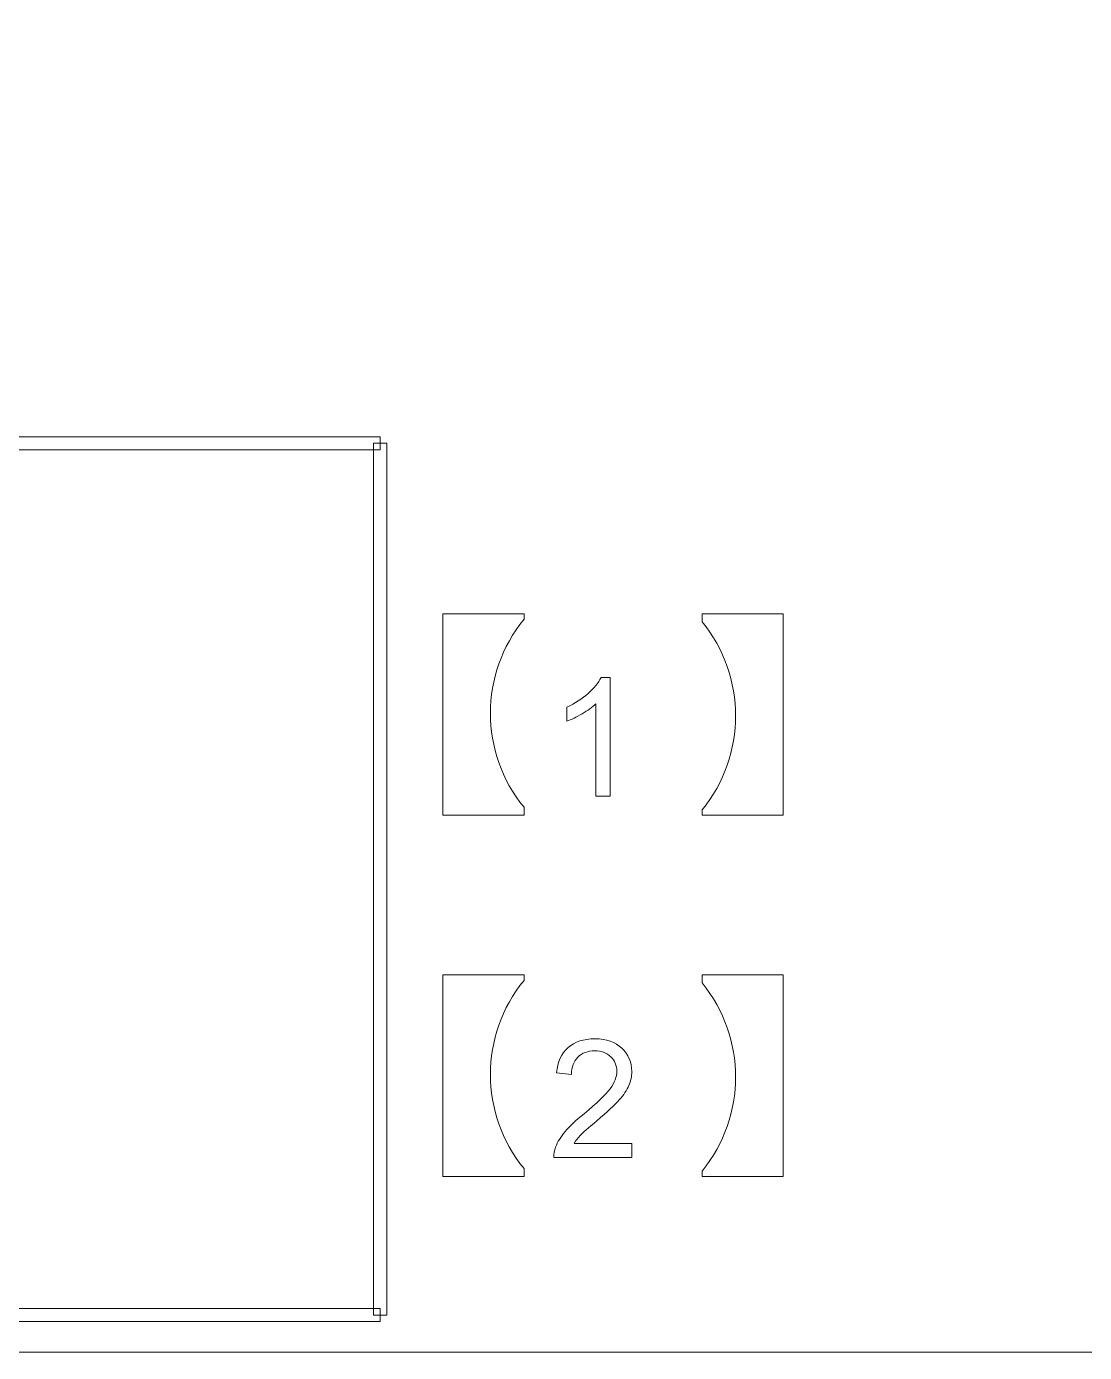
# Model space of a CAD drawing. Header units: millimetres. Extents: x -90 to 99, y -65 to 67.
# Drawn here: x 27.92 to 38.18, y -64.95 to -52.08 of the extents above; entities that cross this region are included whole.
import ezdxf

# ---------------------------------------------------------------- set-up
doc = ezdxf.new("R2010")
doc.units = ezdxf.units.MM
doc.header["$MEASUREMENT"] = 0
for name, color, linetype in [('BG_OUTLINE', 7, 'Continuous'), ('BG_SILKSCREEN_TOP', 7, 'Continuous'), ('PG_SILKSCREEN_TOP', 7, 'Continuous')]:
    doc.layers.add(name, color=color, linetype=linetype)

msp = doc.modelspace()

# ---------------------------------------------------------------- linework, layer by layer
at = {"layer": 'BG_OUTLINE', "color": 3, "lineweight": 9}
msp.add_open_spline([(-71.7269, -61.8795), (-71.7269, -61.8795), (-71.7343, 42.2681), (-71.7343, 42.2681), (-71.7343, 42.2681), (-71.7348, 43.0066), (-71.4419, 43.715), (-70.92, 44.2375), (-70.92, 44.2375), (-70.3982, 44.76), (-69.6866, 45.0538), (-68.9482, 45.0543), (-68.9482, 45.0543), (-68.9482, 45.0543), (75.2046, 45.0543), (75.2046, 45.0543), (75.2046, 45.0543), (76.8319, 45.0552), (78.1763, 43.7805), (78.2661, 42.1556), (78.2661, 42.1556), (78.2661, 42.1556), (78.2661, 31.2814), (78.2661, 31.2814), (78.2661, 31.2814), (78.2661, 31.2814), (72.2646, 31.2814), (72.2646, 31.2814), (72.2646, 31.2814), (72.2646, 31.2814), (72.2646, 26.9814), (72.2646, 26.9814), (72.2646, 26.9814), (72.2646, 26.9814), (78.2661, 26.9814), (78.2661, 26.9814), (78.2661, 26.9814), (78.2661, 26.9814), (78.2661, 18.6553), (78.2661, 18.6553), (78.2661, 18.6553), (78.2661, 18.6553), (72.2496, 18.6553), (72.2496, 18.6553), (72.2496, 18.6553), (72.2496, 18.6553), (72.2496, 14.3553), (72.2496, 14.3553), (72.2496, 14.3553), (72.2496, 14.3553), (78.2661, 14.3553), (78.2661, 14.3553), (78.2661, 14.3553), (78.2661, 14.3553), (78.2661, 9.255), (78.2661, 9.255), (78.2661, 9.255), (78.2661, 9.255), (72.2648, 9.255), (72.2648, 9.255), (72.2648, 9.255), (72.2648, 9.255), (72.2648, 4.955), (72.2648, 4.955), (72.2648, 4.955), (72.2648, 4.955), (78.2661, 4.955), (78.2661, 4.955), (78.2661, 4.955), (78.2661, 4.955), (78.2661, -3.3762), (78.2661, -3.3762), (78.2661, -3.3762), (78.2661, -3.3762), (72.2445, -3.3762), (72.2445, -3.3762), (72.2445, -3.3762), (72.2445, -3.3762), (72.2445, -7.6762), (72.2445, -7.6762), (72.2445, -7.6762), (72.2445, -7.6762), (78.2661, -7.6762), (78.2661, -7.6762), (78.2661, -7.6762), (78.2661, -7.6762), (78.2661, -12.7615), (78.2661, -12.7615), (78.2661, -12.7615), (78.2661, -12.7615), (72.2651, -12.7615), (72.2651, -12.7615), (72.2651, -12.7615), (72.2651, -12.7615), (72.2651, -17.0615), (72.2651, -17.0615), (72.2651, -17.0615), (72.2651, -17.0615), (78.2661, -17.0615), (78.2661, -17.0615), (78.2661, -17.0615), (78.2661, -17.0615), (78.2661, -25.4097), (78.2661, -25.4097), (78.2661, -25.4097), (78.2661, -25.4097), (72.2656, -25.4097), (72.2656, -25.4097), (72.2656, -25.4097), (72.2656, -25.4097), (72.2656, -29.7097), (72.2656, -29.7097), (72.2656, -29.7097), (72.2656, -29.7097), (78.2661, -29.7097), (78.2661, -29.7097), (78.2661, -29.7097), (78.2661, -29.7097), (78.2661, -34.793), (78.2661, -34.793), (78.2661, -34.793), (78.2661, -34.793), (72.2679, -34.793), (72.2679, -34.793), (72.2679, -34.793), (72.2679, -34.793), (72.2679, -39.0929), (72.2679, -39.0929), (72.2679, -39.0929), (72.2679, -39.0929), (78.2661, -39.0929), (78.2661, -39.0929), (78.2661, -39.0929), (78.2661, -39.0929), (78.2661, -47.4269), (78.2661, -47.4269), (78.2661, -47.4269), (78.2661, -47.4269), (72.2679, -47.4269), (72.2679, -47.4269), (72.2679, -47.4269), (72.2679, -47.4269), (72.2679, -51.7269), (72.2679, -51.7269), (72.2679, -51.7269), (72.2679, -51.7269), (78.2661, -51.7269), (78.2661, -51.7269), (78.2661, -51.7269), (78.2661, -51.7269), (78.2661, -51.8138), (78.2661, -51.8138), (78.2661, -51.8138), (78.2661, -51.8138), (78.2656, -61.8468), (78.2656, -61.8468), (78.2656, -61.8468), (78.2661, -62.6669), (77.9407, -63.4536), (77.3612, -64.0339), (77.3612, -64.0339), (76.7817, -64.6142), (75.9915, -64.9405), (75.1713, -64.941), (75.1713, -64.941), (75.1713, -64.941), (-68.6609, -64.9456), (-68.6609, -64.9456), (-68.6609, -64.9456), (-69.4735, -64.9461), (-70.2531, -64.6237), (-70.8281, -64.0495), (-70.8281, -64.0495), (-71.4031, -63.4752), (-71.7264, -62.6922), (-71.7269, -61.8795)], degree=3, knots=[0, 0, 0, 0, 0.0227273, 0.0227273, 0.0227273, 0.0227273, 0.0454545, 0.0454545, 0.0454545, 0.0454545, 0.0681818, 0.0681818, 0.0681818, 0.0681818, 0.0909091, 0.0909091, 0.0909091, 0.0909091, 0.1136364, 0.1136364, 0.1136364, 0.1136364, 0.1363636, 0.1363636, 0.1363636, 0.1363636, 0.1590909, 0.1590909, 0.1590909, 0.1590909, 0.1818182, 0.1818182, 0.1818182, 0.1818182, 0.2045455, 0.2045455, 0.2045455, 0.2045455, 0.2272727, 0.2272727, 0.2272727, 0.2272727, 0.25, 0.25, 0.25, 0.25, 0.2727273, 0.2727273, 0.2727273, 0.2727273, 0.2954545, 0.2954545, 0.2954545, 0.2954545, 0.3181818, 0.3181818, 0.3181818, 0.3181818, 0.3409091, 0.3409091, 0.3409091, 0.3409091, 0.3636364, 0.3636364, 0.3636364, 0.3636364, 0.3863636, 0.3863636, 0.3863636, 0.3863636, 0.4090909, 0.4090909, 0.4090909, 0.4090909, 0.4318182, 0.4318182, 0.4318182, 0.4318182, 0.4545455, 0.4545455, 0.4545455, 0.4545455, 0.4772727, 0.4772727, 0.4772727, 0.4772727, 0.5, 0.5, 0.5, 0.5, 0.5227273, 0.5227273, 0.5227273, 0.5227273, 0.5454545, 0.5454545, 0.5454545, 0.5454545, 0.5681818, 0.5681818, 0.5681818, 0.5681818, 0.5909091, 0.5909091, 0.5909091, 0.5909091, 0.6136364, 0.6136364, 0.6136364, 0.6136364, 0.6363636, 0.6363636, 0.6363636, 0.6363636, 0.6590909, 0.6590909, 0.6590909, 0.6590909, 0.6818182, 0.6818182, 0.6818182, 0.6818182, 0.7045455, 0.7045455, 0.7045455, 0.7045455, 0.7272727, 0.7272727, 0.7272727, 0.7272727, 0.75, 0.75, 0.75, 0.75, 0.7727273, 0.7727273, 0.7727273, 0.7727273, 0.7954545, 0.7954545, 0.7954545, 0.7954545, 0.8181818, 0.8181818, 0.8181818, 0.8181818, 0.8409091, 0.8409091, 0.8409091, 0.8409091, 0.8636364, 0.8636364, 0.8636364, 0.8636364, 0.8863636, 0.8863636, 0.8863636, 0.8863636, 0.9090909, 0.9090909, 0.9090909, 0.9090909, 0.9318182, 0.9318182, 0.9318182, 0.9318182, 0.9545455, 0.9545455, 0.9545455, 0.9545455, 0.9772727, 0.9772727, 0.9772727, 0.9772727, 1, 1, 1, 1], dxfattribs=at)
at = {"layer": 'BG_SILKSCREEN_TOP', "color": 2, "lineweight": 9}
for points, knots in [([(32.7455, -57.7777), (32.7455, -57.7777), (32.7455, -57.8298), (32.7455, -57.8298), (32.7455, -57.8298), (32.3113, -58.3616), (32.3109, -59.1246), (32.7455, -59.656), (32.7455, -59.656), (32.7455, -59.656), (32.7455, -59.7335), (32.7455, -59.7335), (32.7455, -59.7335), (32.7455, -59.7335), (31.9581, -59.7335), (31.9581, -59.7335), (31.9581, -59.7335), (31.9581, -59.7335), (31.9581, -57.7777), (31.9581, -57.7777), (31.9581, -57.7777), (31.9581, -57.7777), (32.7455, -57.7777), (32.7455, -57.7777)], [0, 0, 0, 0, 0.1666667, 0.1666667, 0.1666667, 0.1666667, 0.3333333, 0.3333333, 0.3333333, 0.3333333, 0.5, 0.5, 0.5, 0.5, 0.6666667, 0.6666667, 0.6666667, 0.6666667, 0.8333333, 0.8333333, 0.8333333, 0.8333333, 1, 1, 1, 1]), ([(34.4727, -59.7335), (34.4727, -59.7335), (34.4727, -59.6814), (34.4727, -59.6814), (34.4727, -59.6814), (34.9068, -59.1496), (34.9072, -58.3866), (34.4727, -57.8552), (34.4727, -57.8552), (34.4727, -57.8552), (34.4727, -57.7777), (34.4727, -57.7777), (34.4727, -57.7777), (34.4727, -57.7777), (35.2601, -57.7777), (35.2601, -57.7777), (35.2601, -57.7777), (35.2601, -57.7777), (35.2601, -59.7335), (35.2601, -59.7335), (35.2601, -59.7335), (35.2601, -59.7335), (34.4727, -59.7335), (34.4727, -59.7335)], [0, 0, 0, 0, 0.1666667, 0.1666667, 0.1666667, 0.1666667, 0.3333333, 0.3333333, 0.3333333, 0.3333333, 0.5, 0.5, 0.5, 0.5, 0.6666667, 0.6666667, 0.6666667, 0.6666667, 0.8333333, 0.8333333, 0.8333333, 0.8333333, 1, 1, 1, 1]), ([(33.5829, -59.5473), (33.5829, -59.5473), (33.4423, -59.5473), (33.4423, -59.5473), (33.4423, -59.5473), (33.4423, -59.5473), (33.4423, -58.6512), (33.4423, -58.6512), (33.4423, -58.6512), (33.4085, -58.6835), (33.3642, -58.7157), (33.3092, -58.748), (33.3092, -58.748), (33.254, -58.7803), (33.2047, -58.8045), (33.161, -58.8205), (33.161, -58.8205), (33.161, -58.8205), (33.161, -58.6848), (33.161, -58.6848), (33.161, -58.6848), (33.2396, -58.6477), (33.3084, -58.6029), (33.3674, -58.5504), (33.3674, -58.5504), (33.4261, -58.4976), (33.4679, -58.4466), (33.4925, -58.397), (33.4925, -58.397), (33.4925, -58.397), (33.5829, -58.397), (33.5829, -58.397), (33.5829, -58.397), (33.5829, -58.397), (33.5829, -59.5473), (33.5829, -59.5473)], [0, 0, 0, 0, 0.1111111, 0.1111111, 0.1111111, 0.1111111, 0.2222222, 0.2222222, 0.2222222, 0.2222222, 0.3333333, 0.3333333, 0.3333333, 0.3333333, 0.4444444, 0.4444444, 0.4444444, 0.4444444, 0.5555556, 0.5555556, 0.5555556, 0.5555556, 0.6666667, 0.6666667, 0.6666667, 0.6666667, 0.7777778, 0.7777778, 0.7777778, 0.7777778, 0.8888889, 0.8888889, 0.8888889, 0.8888889, 1, 1, 1, 1]), ([(32.7455, -61.2829), (32.7455, -61.2829), (32.7455, -61.335), (32.7455, -61.335), (32.7455, -61.335), (32.3113, -61.8668), (32.3109, -62.6298), (32.7455, -63.1612), (32.7455, -63.1612), (32.7455, -63.1612), (32.7455, -63.2387), (32.7455, -63.2387), (32.7455, -63.2387), (32.7455, -63.2387), (31.9581, -63.2387), (31.9581, -63.2387), (31.9581, -63.2387), (31.9581, -63.2387), (31.9581, -61.2829), (31.9581, -61.2829), (31.9581, -61.2829), (31.9581, -61.2829), (32.7455, -61.2829), (32.7455, -61.2829)], [0, 0, 0, 0, 0.1666667, 0.1666667, 0.1666667, 0.1666667, 0.3333333, 0.3333333, 0.3333333, 0.3333333, 0.5, 0.5, 0.5, 0.5, 0.6666667, 0.6666667, 0.6666667, 0.6666667, 0.8333333, 0.8333333, 0.8333333, 0.8333333, 1, 1, 1, 1]), ([(34.4727, -63.2387), (34.4727, -63.2387), (34.4727, -63.1866), (34.4727, -63.1866), (34.4727, -63.1866), (34.9068, -62.6548), (34.9072, -61.8918), (34.4727, -61.3604), (34.4727, -61.3604), (34.4727, -61.3604), (34.4727, -61.2829), (34.4727, -61.2829), (34.4727, -61.2829), (34.4727, -61.2829), (35.2601, -61.2829), (35.2601, -61.2829), (35.2601, -61.2829), (35.2601, -61.2829), (35.2601, -63.2387), (35.2601, -63.2387), (35.2601, -63.2387), (35.2601, -63.2387), (34.4727, -63.2387), (34.4727, -63.2387)], [0, 0, 0, 0, 0.1666667, 0.1666667, 0.1666667, 0.1666667, 0.3333333, 0.3333333, 0.3333333, 0.3333333, 0.5, 0.5, 0.5, 0.5, 0.6666667, 0.6666667, 0.6666667, 0.6666667, 0.8333333, 0.8333333, 0.8333333, 0.8333333, 1, 1, 1, 1]), ([(33.7925, -62.9173), (33.7925, -62.9173), (33.7925, -63.0525), (33.7925, -63.0525), (33.7925, -63.0525), (33.7925, -63.0525), (33.0353, -63.0525), (33.0353, -63.0525), (33.0353, -63.0525), (33.0343, -63.0186), (33.0396, -62.9861), (33.0516, -62.9549), (33.0516, -62.9549), (33.0708, -62.9031), (33.1017, -62.8525), (33.1442, -62.8023), (33.1442, -62.8023), (33.1868, -62.7525), (33.2482, -62.6946), (33.3282, -62.629), (33.3282, -62.629), (33.4527, -62.5268), (33.537, -62.446), (33.5807, -62.3863), (33.5807, -62.3863), (33.6245, -62.3268), (33.6463, -62.2703), (33.6463, -62.2172), (33.6463, -62.2172), (33.6463, -62.1615), (33.6263, -62.1145), (33.5866, -62.0761), (33.5866, -62.0761), (33.5466, -62.038), (33.4946, -62.0188), (33.4306, -62.0188), (33.4306, -62.0188), (33.3628, -62.0188), (33.3087, -62.039), (33.2682, -62.0798), (33.2682, -62.0798), (33.2274, -62.1204), (33.2068, -62.1767), (33.2063, -62.2484), (33.2063, -62.2484), (33.2063, -62.2484), (33.0617, -62.2337), (33.0617, -62.2337), (33.0617, -62.2337), (33.0716, -62.1257), (33.1089, -62.0436), (33.1735, -61.987), (33.1735, -61.987), (33.238, -61.9305), (33.325, -61.9022), (33.4338, -61.9022), (33.4338, -61.9022), (33.5437, -61.9022), (33.6306, -61.9329), (33.6946, -61.9937), (33.6946, -61.9937), (33.7589, -62.0548), (33.7909, -62.1303), (33.7909, -62.2204), (33.7909, -62.2204), (33.7909, -62.2663), (33.7816, -62.3113), (33.7626, -62.3556), (33.7626, -62.3556), (33.744, -62.3999), (33.7128, -62.4466), (33.6693, -62.4954), (33.6693, -62.4954), (33.6258, -62.5444), (33.5535, -62.6116), (33.4525, -62.697), (33.4525, -62.697), (33.3682, -62.7679), (33.314, -62.8159), (33.29, -62.8413), (33.29, -62.8413), (33.266, -62.8663), (33.2463, -62.8917), (33.2306, -62.9173), (33.2306, -62.9173), (33.2306, -62.9173), (33.7925, -62.9173), (33.7925, -62.9173)], [0, 0, 0, 0, 0.0454545, 0.0454545, 0.0454545, 0.0454545, 0.0909091, 0.0909091, 0.0909091, 0.0909091, 0.1363636, 0.1363636, 0.1363636, 0.1363636, 0.1818182, 0.1818182, 0.1818182, 0.1818182, 0.2272727, 0.2272727, 0.2272727, 0.2272727, 0.2727273, 0.2727273, 0.2727273, 0.2727273, 0.3181818, 0.3181818, 0.3181818, 0.3181818, 0.3636364, 0.3636364, 0.3636364, 0.3636364, 0.4090909, 0.4090909, 0.4090909, 0.4090909, 0.4545455, 0.4545455, 0.4545455, 0.4545455, 0.5, 0.5, 0.5, 0.5, 0.5454545, 0.5454545, 0.5454545, 0.5454545, 0.5909091, 0.5909091, 0.5909091, 0.5909091, 0.6363636, 0.6363636, 0.6363636, 0.6363636, 0.6818182, 0.6818182, 0.6818182, 0.6818182, 0.7272727, 0.7272727, 0.7272727, 0.7272727, 0.7727273, 0.7727273, 0.7727273, 0.7727273, 0.8181818, 0.8181818, 0.8181818, 0.8181818, 0.8636364, 0.8636364, 0.8636364, 0.8636364, 0.9090909, 0.9090909, 0.9090909, 0.9090909, 0.9545455, 0.9545455, 0.9545455, 0.9545455, 1, 1, 1, 1])]:
    msp.add_open_spline(points, degree=3, knots=knots, dxfattribs=at)
at = {"layer": 'PG_SILKSCREEN_TOP', "color": 6, "lineweight": 9}
for points in [[(4.3753, -56.1866), (4.3753, -56.1866), (4.3753, -56.0596), (4.3753, -56.0596), (4.3753, -56.0596), (4.3753, -56.0596), (31.35, -56.0596), (31.35, -56.0596), (31.35, -56.0596), (31.35, -56.0596), (31.35, -56.1866), (31.35, -56.1866), (31.35, -56.1866), (31.35, -56.1866), (4.3753, -56.1866), (4.3753, -56.1866)], [(31.2865, -56.1231), (31.2865, -56.1231), (31.4135, -56.1231), (31.4135, -56.1231), (31.4135, -56.1231), (31.4135, -56.1231), (31.4135, -64.5834), (31.4135, -64.5834), (31.4135, -64.5834), (31.4135, -64.5834), (31.2865, -64.5834), (31.2865, -64.5834), (31.2865, -64.5834), (31.2865, -64.5834), (31.2865, -56.1231), (31.2865, -56.1231)], [(31.35, -64.5199), (31.35, -64.5199), (31.35, -64.6469), (31.35, -64.6469), (31.35, -64.6469), (31.35, -64.6469), (-27.2496, -64.6469), (-27.2496, -64.6469), (-27.2496, -64.6469), (-27.2496, -64.6469), (-27.2496, -64.5199), (-27.2496, -64.5199), (-27.2496, -64.5199), (-27.2496, -64.5199), (31.35, -64.5199), (31.35, -64.5199)]]:
    msp.add_open_spline(points, degree=3, knots=[0, 0, 0, 0, 0.25, 0.25, 0.25, 0.25, 0.5, 0.5, 0.5, 0.5, 0.75, 0.75, 0.75, 0.75, 1, 1, 1, 1], dxfattribs=at)

doc.saveas('drawing.dxf')
